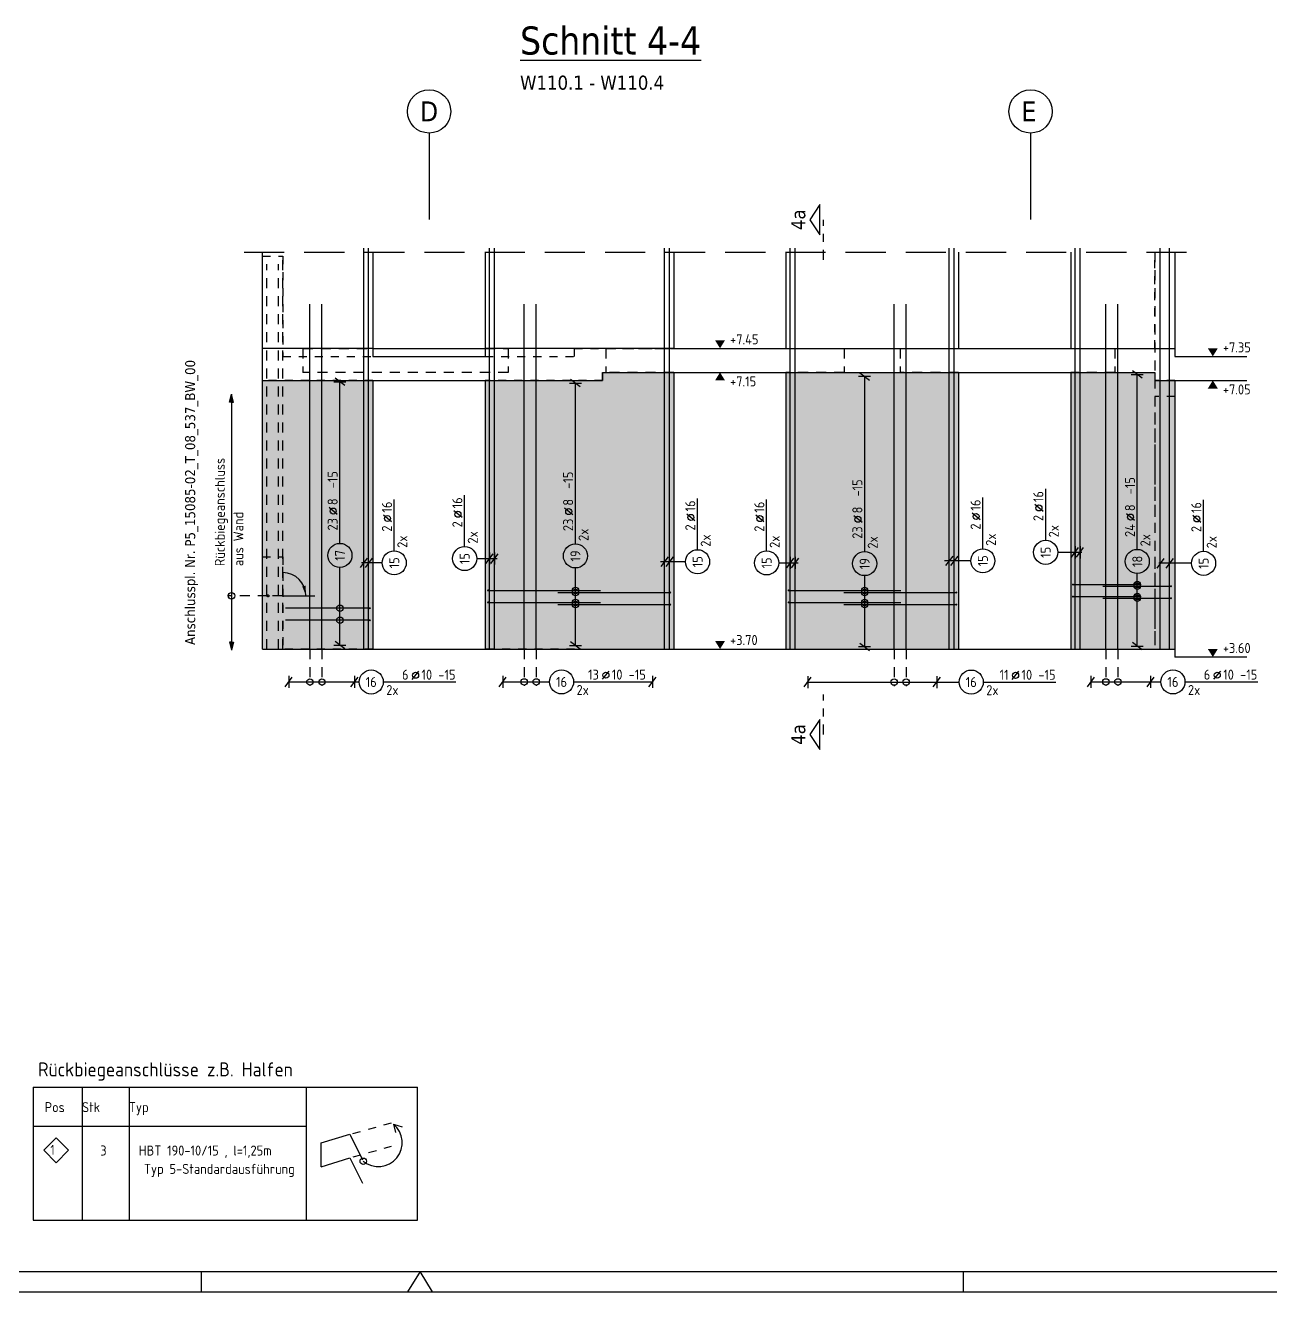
# Model space of a CAD drawing. Extents: x 6 to 70.7, y 1.4 to 35.4.
# Drawn here: x 26.85 to 42.38, y 1.41 to 17.2 of the extents above; entities that cross this region are included whole.
import ezdxf
from ezdxf.enums import TextEntityAlignment as Align

# ---------------------------------------------------------------- set-up
doc = ezdxf.new("R2010")
doc.units = 0
doc.header["$LTSCALE"] = 0.5
for name, pattern in [('AUSGEZOGEN', [1000.01, 1000, 0.01]), ('DASHDOTSMALL', [1.05, 0.5, -0.25, 0.05, -0.25]), ('DASHEDX2', [1.5, 1, -0.5]), ('DOT', [0.175, 0.05, -0.125]), ('HIDDEN', [0.375, 0.25, -0.125]), ('PUNKT', [0.175, 0.05, -0.125]), ('STRICHPUNKT2', [0.55, 0.25, -0.125, 0.05, -0.125]), ('VERDECKT', [0.375, 0.25, -0.125])]:
    doc.linetypes.add(name, pattern=pattern)
for name, color, linetype in [('ACHSEN', 7, 'Continuous'), ('AFU', 7, 'Continuous'), ('BETON', 7, 'Continuous'), ('DRUEBER', 7, 'Continuous'), ('grau_hell', 7, 'Continuous'), ('grau_mittel', 7, 'Continuous'), ('HBT', 7, 'Continuous'), ('HILFE', 7, 'Continuous'), ('koten', 7, 'Continuous'), ('OBJEKT', 7, 'Continuous'), ('RAHMEN', 7, 'Continuous'), ('RND', 7, 'Continuous'), ('SCHNITTE', 7, 'Continuous'), ('SFP_Achsen', 7, 'Continuous'), ('TEXT', 7, 'Continuous'), ('VERDECKT', 7, 'Continuous')]:
    doc.layers.add(name, color=color, linetype=linetype)
doc.styles.add('helv', font='tahoma.ttf')
doc.styles.add('liste', font='isocp-e.shx')
doc.styles.add('txt', font='isocp.shx')
doc.linetypes.add('AFU_50K', pattern='A,0.15,["/",Standard,S=0.2,R=0,X=-0.01,Y=-0.1],0.07,["/",Standard,S=0.2,R=0,X=-0.01,Y=-0.1],0.15', length=0.37)
doc.linetypes.add('AFU_50L', pattern='A,0.75,["/",Standard,S=0.2,R=0,X=-0.01,Y=-0.1],0.07,["/",Standard,S=0.2,R=0,X=-0.01,Y=-0.1],0.75', length=1.57)

# ---------------------------------------------------------------- blocks, each defined once
blk = doc.blocks.new('okrd_o')
at = {"layer": 'koten', "color": 7, "linetype": 'Continuous'}
blk.add_solid([(-0.125, 0.202), (0.125, 0.202), (0, 0)], dxfattribs=at)
at = {"layer": 'koten', "style": 'txt'}
blk.add_attdef('OKRD', (0.25, 0.1), '', height=0.25, dxfattribs=at)
blk = doc.blocks.new('okrd_u')
at = {"layer": 'koten', "color": 7, "linetype": 'Continuous'}
blk.add_solid([(-0.125, -0.202), (0.125, -0.202), (0, 0)], dxfattribs=at)
at = {"layer": 'koten', "style": 'txt'}
blk.add_attdef('OKRD', (0.25, -0.35), '', height=0.25, dxfattribs=at)
blk = doc.blocks.new('A1-19-0')
at = {"layer": 'RAHMEN', "color": 5}
blk.add_line((2, 0.5), (102.6, 0.5), dxfattribs=at)
at = {"layer": 'RAHMEN', "color": 7}
for p, q in [((46.1, 0), (46.1, 0.5)), ((65.1, 0), (65.1, 0.5))]:
    blk.add_line(p, q, dxfattribs=at)
at = {"layer": 'RAHMEN', "color": 7, "linetype": 'Continuous'}
for p, q in [((51.55, 0.5), (51.24, 0)), ((51.86, 0), (51.55, 0.5))]:
    blk.add_line(p, q, dxfattribs=at)
at = {"layer": 'RAHMEN'}
blk.add_line((0, 0), (103.1, 0), dxfattribs=at)
blk = doc.blocks.new('PFEIL')
at = {"color": 7, "linetype": 'Continuous'}
blk.add_solid([(-1, -0.17), (-1, 0.17), (0, 0)], dxfattribs=at)
blk = doc.blocks.new('Pfeillinie')
at = {"layer": 'TEXT', "linetype": 'Continuous'}
blk.add_hatch(color=7, dxfattribs=at).paths.add_polyline_path([(0, 0), (-0.8, 0.2), (-0.8, 0), (-0.8, -0.2)])
at = {"layer": 'TEXT', "color": 7, "linetype": 'Continuous'}
for p, q in [((-0.8, 0), (-0.8, 0.2)), ((-0.8, 0.2), (0, 0)), ((-0.8, 0), (-0.8, -0.2)), ((-0.8, -0.2), (0, 0))]:
    blk.add_line(p, q, dxfattribs=at)
blk = doc.blocks.new('RND_LEI')
at = {"layer": 'RND', "color": 7, "linetype": 'Continuous'}
blk.add_line((1.022, 0.066), (1.19, 0.27), dxfattribs=at)
for centre, radius in [((0, 0), 0.3), ((1.106, 0.168), 0.075)]:
    blk.add_circle(centre, radius, dxfattribs=at)
at = {"layer": 'RND', "color": 7, "linetype": 'Continuous', "style": 'txt'}
blk.add_attdef('POSL', text='', height=0.25, dxfattribs=at).set_placement((0, 0), align=Align.MIDDLE)
blk.add_attdef('ANZ', text='', height=0.25, dxfattribs=at).set_placement((0.931, 0.057), align=Align.RIGHT)
for tag, p in [('DUM', (1.253, 0.057)), ('ABSTD', (1.674, 0.057)), ('POSTXT', (0.374, -0.327))]:
    blk.add_attdef(tag, p, '', height=0.25, dxfattribs=at)
blk = doc.blocks.new('lei_gre')
at = {"layer": 'RND', "color": 7, "linetype": 'Continuous'}
for p, q in [((-0.09, -0.12), (0.09, 0.12)), ((0, 0.15), (0, -0.15))]:
    blk.add_line(p, q, dxfattribs=at)
blk = doc.blocks.new('SCHN-2')
at = {"layer": 'SCHNITTE', "color": 6, "linetype": 'Continuous'}
blk.add_lwpolyline([(0.378, 0.088), (0, 0.34), (-0.378, 0.088)], close=True, dxfattribs=at)
at = {"layer": 'SCHNITTE', "color": 1, "linetype": 'DASHDOTSMALL', "style": 'helv'}
blk.add_attdef('SCHN-2', text='', height=0.35, dxfattribs=at).set_placement((0, 0.45), align=Align.CENTER)

msp = doc.modelspace()

# ---------------------------------------------------------------- hatches: boundary and pattern name
at = {"layer": 'grau_hell'}
h = msp.add_hatch(color=9, dxfattribs=at)
h.paths.add_polyline_path([(40.938, 12.572), (40.938, 12.872), (39.888, 12.872), (39.888, 9.422), (40.938, 9.422)])
h.paths.add_polyline_path([(38.488, 12.872), (36.338, 12.872), (36.338, 9.422), (38.488, 9.422)])
h.paths.add_polyline_path([(34.938, 12.872), (34.051, 12.872), (34.051, 12.772), (32.588, 12.772), (32.588, 9.422), (34.938, 9.422)])
msp.add_hatch(color=9, dxfattribs=at).paths.add_polyline_path([(31.188, 12.772), (30.063, 12.772), (30.063, 9.422), (31.188, 9.422)])
at = {"layer": 'grau_mittel'}
h = msp.add_hatch(color=61, dxfattribs=at)
h.paths.add_polyline_path([(29.813, 10.572), (30.063, 10.572), (30.063, 12.772), (29.813, 12.772)])
h.paths.add_polyline_path([(29.813, 9.422), (30.063, 9.422), (30.063, 10.572), (29.813, 10.572)])
h = msp.add_hatch(color=61, dxfattribs=at)
h.paths.add_polyline_path([(40.938, 12.772), (40.938, 12.572), (41.188, 12.572), (41.188, 12.772)])
h.paths.add_polyline_path([(41.188, 12.572), (40.938, 12.572), (40.938, 9.422), (41.188, 9.422)])

# ---------------------------------------------------------------- linework, layer by layer
at = {"layer": 'ACHSEN', "color": 140, "linetype": 'AUSGEZOGEN'}
for p, q in [((31.888, 15.856), (31.888, 14.778)), ((39.388, 15.856), (39.388, 14.778))]:
    msp.add_line(p, q, dxfattribs=at)
at = {"layer": 'AFU', "color": 8, "linetype": 'AFU_50L'}
for p, q in [((31.188, 13.172), (29.813, 13.172)), ((34.938, 13.172), (32.588, 13.172)), ((36.338, 13.172), (38.488, 13.172)), ((39.888, 13.172), (41.188, 13.172)), ((34.051, 12.772), (34.051, 12.872)), ((34.051, 12.872), (34.938, 12.872)), ((36.338, 12.872), (38.488, 12.872)), ((39.888, 12.872), (40.938, 12.872)), ((40.938, 12.872), (40.938, 12.772)), ((29.813, 12.772), (31.188, 12.772)), ((32.588, 12.772), (34.051, 12.772)), ((29.813, 9.422), (31.188, 9.422)), ((32.588, 9.422), (34.938, 9.422)), ((36.338, 9.422), (38.488, 9.422)), ((39.888, 9.422), (41.188, 9.422))]:
    msp.add_line(p, q, dxfattribs=at)
at = {"layer": 'AFU', "color": 8, "linetype": 'AFU_50K'}
msp.add_line((40.938, 12.772), (41.188, 12.772), dxfattribs=at)
at = {"layer": 'BETON', "color": 6, "linetype": 'AUSGEZOGEN'}
for p, q in [((29.813, 9.422), (29.813, 14.371)), ((31.188, 14.371), (31.188, 13.072)), ((32.588, 14.371), (32.588, 13.072)), ((34.938, 14.371), (34.938, 13.172)), ((36.338, 14.371), (36.338, 13.172)), ((38.488, 14.371), (38.488, 13.172)), ((39.888, 14.371), (39.888, 13.172)), ((41.188, 14.371), (41.188, 13.072)), ((34.938, 13.172), (36.338, 13.172)), ((38.488, 13.172), (39.888, 13.172)), ((31.188, 13.072), (32.588, 13.072)), ((41.188, 13.072), (42.083, 13.072)), ((34.938, 12.872), (34.938, 9.422)), ((34.938, 12.872), (36.338, 12.872)), ((36.338, 12.872), (36.338, 9.422)), ((38.488, 12.872), (38.488, 9.422)), ((38.488, 12.872), (39.888, 12.872)), ((39.888, 12.872), (39.888, 9.422)), ((31.188, 12.772), (31.188, 9.422)), ((31.188, 12.772), (32.588, 12.772)), ((32.588, 12.772), (32.588, 9.422)), ((41.188, 12.772), (41.188, 9.322)), ((41.188, 12.772), (42.083, 12.772)), ((31.188, 9.422), (32.588, 9.422)), ((34.938, 9.422), (36.338, 9.422)), ((38.488, 9.422), (39.888, 9.422)), ((42.083, 9.322), (41.188, 9.322))]:
    msp.add_line(p, q, dxfattribs=at)
at = {"layer": 'DRUEBER', "color": 7, "linetype": 'PUNKT'}
for p, q in [((29.813, 14.322), (30.063, 14.322)), ((30.063, 14.322), (30.063, 13.072)), ((33.701, 13.072), (33.701, 13.172)), ((30.063, 13.072), (31.188, 13.072)), ((32.588, 13.072), (33.701, 13.072)), ((34.051, 12.872), (34.051, 12.772)), ((41.188, 12.772), (40.938, 12.772)), ((41.188, 12.572), (40.938, 12.572)), ((29.813, 10.572), (30.063, 10.572)), ((30.063, 10.572), (30.063, 9.422))]:
    msp.add_line(p, q, dxfattribs=at)
at = {"layer": 'DRUEBER', "color": 7, "linetype": 'DOT'}
for p, q in [((40.938, 13.172), (40.938, 14.371)), ((33.701, 13.172), (34.938, 13.172)), ((36.338, 13.172), (38.488, 13.172)), ((39.888, 13.172), (40.938, 13.172)), ((34.051, 12.872), (34.938, 12.872)), ((36.338, 12.872), (38.488, 12.872)), ((39.888, 12.872), (40.938, 12.872)), ((40.938, 12.872), (40.938, 12.772)), ((31.188, 12.772), (29.813, 12.772)), ((34.051, 12.772), (32.588, 12.772)), ((40.938, 12.572), (40.938, 9.422)), ((31.188, 9.422), (30.063, 9.422)), ((33.701, 9.422), (32.588, 9.422))]:
    msp.add_line(p, q, dxfattribs=at)
at = {"layer": 'HBT', "color": 5, "linetype": 'Continuous'}
for p, q in [((26.953, 3.958), (31.742, 3.958)), ((26.953, 3.958), (26.953, 2.3)), ((26.953, 3.958), (31.742, 3.958)), ((31.742, 2.3), (31.742, 3.958)), ((26.953, 2.3), (31.742, 2.3))]:
    msp.add_line(p, q, dxfattribs=at)
at = {"layer": 'HILFE', "color": 102, "linetype": 'DASHEDX2'}
msp.add_line((29.582, 14.371), (41.408, 14.371), dxfattribs=at)
at = {"layer": 'OBJEKT', "color": 7, "linetype": 'AUSGEZOGEN'}
msp.add_line((31.188, 13.172), (32.588, 13.172), dxfattribs=at)
at = {"layer": 'OBJEKT', "color": 7, "linetype": 'Continuous'}
for p, q in [((27.562, 3.958), (27.562, 2.3)), ((28.151, 3.958), (28.151, 2.3)), ((30.354, 3.958), (30.354, 2.3))]:
    msp.add_line(p, q, dxfattribs=at)
at = {"layer": 'RND', "color": 7, "linetype": 'AUSGEZOGEN'}
for p, q in [((37.319, 12.822), (37.319, 10.637)), ((40.718, 10.665), (40.718, 12.845)), ((30.777, 10.74), (30.777, 12.753)), ((33.713, 10.733), (33.713, 12.739)), ((39.576, 10.778), (39.576, 11.418)), ((31.454, 10.647), (31.454, 11.287)), ((32.332, 10.7), (32.332, 11.34)), ((35.236, 10.661), (35.236, 11.301)), ((36.097, 10.646), (36.097, 11.286)), ((38.793, 10.672), (38.793, 11.312)), ((41.545, 10.641), (41.545, 11.281)), ((30.777, 9.47), (30.777, 10.44)), ((33.713, 9.465), (33.713, 10.433)), ((37.319, 10.337), (37.319, 9.449)), ((40.718, 9.458), (40.718, 10.365)), ((30.138, 9.011), (30.958, 9.011)), ((30.958, 9.011), (31.017, 9.011)), ((31.317, 9.011), (32.223, 9.011)), ((32.806, 9.012), (33.39, 9.012)), ((33.69, 9.012), (34.674, 9.012)), ((36.609, 9.01), (38.219, 9.01)), ((38.219, 9.01), (38.498, 9.01)), ((38.798, 9.01), (39.704, 9.01)), ((40.141, 9.012), (40.885, 9.012)), ((40.885, 9.012), (41.013, 9.012)), ((41.313, 9.012), (42.22, 9.012))]:
    msp.add_line(p, q, dxfattribs=at)
at = {"layer": 'RND', "color": 102, "linetype": 'AUSGEZOGEN'}
for p, q in [((39.726, 10.628), (40.028, 10.628)), ((31.304, 10.497), (31.046, 10.497)), ((32.482, 10.55), (32.737, 10.55)), ((35.086, 10.511), (34.773, 10.511)), ((36.247, 10.496), (36.49, 10.496)), ((38.643, 10.522), (38.315, 10.522)), ((41.395, 10.491), (40.986, 10.491)), ((31.445, 3.495), (31.552, 3.462)), ((31.445, 3.495), (31.471, 3.392))]:
    msp.add_line(p, q, dxfattribs=at)
at = {"layer": 'RND', "color": 102, "linetype": 'VERDECKT'}
for p, q in [((29.879, 10.085), (29.376, 10.085)), ((30.403, 9.422), (30.403, 8.961)), ((30.553, 9.422), (30.553, 8.961)), ((33.075, 9.422), (33.075, 8.962)), ((33.225, 9.422), (33.225, 8.962)), ((37.686, 9.422), (37.686, 8.96)), ((37.836, 9.422), (37.836, 8.96)), ((40.327, 9.422), (40.327, 8.962)), ((40.477, 9.422), (40.477, 8.962))]:
    msp.add_line(p, q, dxfattribs=at)
at = {"layer": 'RND', "color": 1, "linetype": 'DOT'}
for p, q in [((30.939, 3.379), (31.421, 3.513)), ((30.942, 3.088), (31.421, 3.221))]:
    msp.add_line(p, q, dxfattribs=at)
at = {"layer": 'RND', "color": 1, "linetype": 'AUSGEZOGEN'}
for p, q in [((30.545, 3.262), (30.902, 3.37)), ((30.902, 3.37), (31.06, 3.05)), ((30.545, 2.966), (30.545, 3.262)), ((30.545, 2.966), (30.902, 3.078)), ((30.902, 3.078), (31.06, 2.759))]:
    msp.add_line(p, q, dxfattribs=at)
for points in [[(31.073, 9.422), (31.073, 14.422)], [(31.135, 9.422), (31.135, 14.422)], [(32.642, 9.422), (32.642, 14.422)], [(32.704, 9.422), (32.704, 14.422)], [(34.823, 9.422), (34.823, 14.422)], [(34.885, 9.422), (34.885, 14.422)], [(36.392, 9.422), (36.392, 14.422)], [(36.454, 9.422), (36.454, 14.422)], [(38.373, 9.422), (38.373, 14.422)], [(38.435, 9.422), (38.435, 14.422)], [(39.942, 9.422), (39.942, 14.422)], [(40.004, 9.422), (40.004, 14.422)], [(41.005, 9.422), (41.005, 14.422)], [(41.12, 9.422), (41.12, 14.422)], [(30.403, 9.422), (30.403, 13.722)], [(30.553, 9.422), (30.553, 13.722)], [(33.075, 9.422), (33.075, 13.722)], [(33.225, 9.422), (33.225, 13.722)], [(37.686, 9.422), (37.686, 13.722)], [(37.836, 9.422), (37.836, 13.722)], [(40.327, 9.422), (40.327, 13.722)], [(40.477, 9.422), (40.477, 13.722)], [(32.624, 10.153), (34.024, 10.153)], [(33.495, 10.127), (34.895, 10.127)], [(36.371, 10.153), (37.771, 10.153)], [(37.061, 10.127), (38.461, 10.127)], [(39.916, 10.226), (40.766, 10.226)], [(40.288, 10.205), (41.138, 10.205)], [(32.624, 10.003), (34.024, 10.003)], [(33.495, 9.977), (34.895, 9.977)], [(36.371, 10.003), (37.771, 10.003)], [(37.061, 9.977), (38.461, 9.977)], [(39.916, 10.076), (40.766, 10.076)], [(40.288, 10.055), (41.138, 10.055)], [(31.15, 9.931), (30.1, 9.931)], [(31.15, 9.781), (30.1, 9.781)]]:
    msp.add_lwpolyline(points, dxfattribs=at)
at = {"layer": 'RND', "color": 7, "linetype": 'HIDDEN'}
for points in [[(29.864, 9.422), (29.864, 14.222)], [(30.01, 9.422), (30.01, 14.222)]]:
    msp.add_lwpolyline(points, dxfattribs=at)
at = {"layer": 'RND', "color": 102, "linetype": 'AUSGEZOGEN'}
msp.add_lwpolyline([(29.426, 12.6), (29.426, 9.407)], dxfattribs=at)
at = {"layer": 'RND', "color": 7, "linetype": 'AUSGEZOGEN', "const_width": 0.0125}
for points in [[(32.618, 10.153, 1), (32.631, 10.153, 1)], [(34.888, 10.127, 1), (34.901, 10.127, 1)], [(36.365, 10.153, 1), (36.377, 10.153, 1)], [(38.455, 10.127, 1), (38.468, 10.127, 1)], [(39.91, 10.226, 1), (39.922, 10.226, 1)], [(41.132, 10.205, 1), (41.144, 10.205, 1)], [(32.618, 10.003, 1), (32.631, 10.003, 1)], [(34.888, 9.977, 1), (34.901, 9.977, 1)], [(36.365, 10.003, 1), (36.377, 10.003, 1)], [(38.455, 9.977, 1), (38.468, 9.977, 1)], [(39.91, 10.076, 1), (39.922, 10.076, 1)], [(41.132, 10.055, 1), (41.144, 10.055, 1)], [(31.144, 9.931, 1), (31.156, 9.931, 1)], [(31.144, 9.781, 1), (31.156, 9.781, 1)]]:
    msp.add_lwpolyline(points, format="xyb", close=True, dxfattribs=at)
at = {"layer": 'RND', "color": 7, "linetype": 'AUSGEZOGEN'}
msp.add_lwpolyline([(27.393, 3.17), (27.239, 3.324), (27.085, 3.17), (27.239, 3.016)], close=True, dxfattribs=at)
for centre in [(40.718, 10.226), (29.426, 10.085), (33.713, 10.153), (33.713, 10.127), (37.319, 10.153), (37.319, 10.127), (40.718, 10.205), (40.718, 10.076), (30.777, 9.931), (33.713, 10.003), (33.713, 9.977), (37.319, 10.003), (37.319, 9.977), (40.718, 10.055), (30.777, 9.781), (30.403, 9.011), (30.553, 9.011), (33.075, 9.012), (33.225, 9.012), (37.686, 9.01), (37.836, 9.01), (40.327, 9.012), (40.477, 9.012), (31.068, 3.034)]:
    msp.add_circle(centre, 0.04, dxfattribs=at)
at = {"layer": 'RND', "color": 102, "linetype": 'AUSGEZOGEN'}
msp.add_arc((31.256, 3.265), 0.298, 230.7764, 50.6423, dxfattribs=at)
at = {"layer": 'SCHNITTE', "color": 6, "linetype": 'STRICHPUNKT2'}
for p, q in [((36.804, 14.276), (36.804, 14.776)), ((36.804, 8.356), (36.804, 8.856))]:
    msp.add_line(p, q, dxfattribs=at)
at = {"layer": 'SFP_Achsen', "color": 7, "linetype": 'AUSGEZOGEN'}
for centre in [(31.888, 16.127), (39.388, 16.127)]:
    msp.add_circle(centre, 0.27, dxfattribs=at)
at = {"layer": 'TEXT', "color": 7, "linetype": 'VERDECKT'}
msp.add_line((30.063, 10.085), (29.879, 10.085), dxfattribs=at)
at = {"layer": 'TEXT', "color": 7, "linetype": 'Continuous'}
msp.add_line((26.953, 3.47), (30.354, 3.47), dxfattribs=at)
at = {"layer": 'TEXT', "color": 7, "linetype": 'VERDECKT'}
msp.add_lwpolyline([(30.063, 10.085), (30.063, 10.485)], dxfattribs=at)
at = {"layer": 'TEXT', "color": 1, "linetype": 'AUSGEZOGEN'}
msp.add_lwpolyline([(30.063, 10.085), (30.463, 10.085)], dxfattribs=at)
at = {"layer": 'TEXT', "color": 7, "linetype": 'VERDECKT'}
msp.add_circle((29.879, 10.085), 0.012, dxfattribs=at)
at = {"layer": 'TEXT', "color": 102, "linetype": 'AUSGEZOGEN'}
msp.add_arc((30.063, 10.085), 0.29, 0, 90, dxfattribs=at)
at = {"layer": 'VERDECKT', "color": 7, "linetype": 'HIDDEN'}
for p, q in [((30.063, 9.422), (30.063, 14.371)), ((40.938, 14.371), (40.938, 9.422)), ((30.313, 13.172), (31.188, 13.172)), ((30.313, 13.172), (30.313, 12.872)), ((32.588, 13.172), (32.873, 13.172)), ((32.873, 13.172), (32.873, 12.872)), ((34.093, 13.172), (34.938, 13.172)), ((34.093, 13.172), (34.093, 12.872)), ((36.338, 13.172), (37.063, 13.172)), ((37.063, 13.172), (37.063, 12.872)), ((37.763, 13.172), (38.488, 13.172)), ((37.763, 13.172), (37.763, 12.872)), ((39.888, 13.172), (40.438, 13.172)), ((40.438, 13.172), (40.438, 12.872)), ((32.873, 12.872), (30.313, 12.872)), ((34.938, 12.872), (34.093, 12.872)), ((37.063, 12.872), (36.338, 12.872)), ((38.488, 12.872), (37.763, 12.872)), ((40.438, 12.872), (39.888, 12.872)), ((30.063, 9.422), (31.188, 9.422)), ((32.588, 9.422), (34.938, 9.422)), ((36.338, 9.422), (38.488, 9.422)), ((39.888, 9.422), (40.938, 9.422))]:
    msp.add_line(p, q, dxfattribs=at)

# ---------------------------------------------------------------- block references
at = {"layer": 'koten', "color": 7, "linetype": 'AUSGEZOGEN', "xscale": 0.5, "yscale": 0.5, "zscale": 0.5}
for name, p, values in [('okrd_o', (35.516, 13.172), {'OKRD': '+7.45'}), ('okrd_o', (41.66, 13.072), {'OKRD': '+7.35'}), ('okrd_u', (35.516, 12.872), {'OKRD': '+7.15'}), ('okrd_u', (41.66, 12.772), {'OKRD': '+7.05'})]:
    msp.add_blockref(name, p, dxfattribs=at).add_auto_attribs(values)
at = {"layer": 'koten', "color": 7, "linetype": 'AUSGEZOGEN'}
ref = msp.add_blockref('okrd_o', (35.516, 9.422), dxfattribs=dict(at, xscale=0.5, yscale=0.5, zscale=0.5))
ref.add_attrib('OKRD', '+3.70', (35.641, 9.472), dxfattribs={"layer": '0', "color": 0, "linetype": 'ByBlock', "height": 0.125, "style": 'txt'})
ref = msp.add_blockref('okrd_o', (41.66, 9.322), dxfattribs=dict(at, xscale=0.5, yscale=0.5, zscale=0.5))
ref.add_attrib('OKRD', '+3.60', (41.785, 9.372), dxfattribs={"layer": '0', "color": 0, "linetype": 'ByBlock', "height": 0.125, "style": 'txt'})
at = {"layer": 'RAHMEN', "color": 7, "linetype": 'AUSGEZOGEN', "xscale": 0.5, "yscale": 0.5, "zscale": 0.5}
msp.add_blockref('A1-19-0', (6.001, 1.407), dxfattribs=at)
at = {"layer": 'RND', "color": 7, "linetype": 'AUSGEZOGEN', "xscale": 0.5, "yscale": 0.5, "zscale": 0.5}
for p, rotation in [((30.777, 12.753), 90), ((37.319, 12.822), 270), ((40.718, 12.845), 90), ((33.713, 12.739), 90), ((30.777, 9.47), 90), ((33.713, 9.465), 90), ((37.319, 9.449), 270), ((40.718, 9.458), 90)]:
    msp.add_blockref('lei_gre', p, dxfattribs=dict(at, rotation=rotation))
at = {"layer": 'RND', "color": 102, "linetype": 'AUSGEZOGEN'}
for name, p, xscale, yscale, zscale, rotation in [('Pfeillinie', (29.426, 12.6), -0.125, 0.125, 0.125, 270), ('lei_gre', (34.823, 10.511), 0.5, 0.5, 0.5, 180), ('lei_gre', (34.885, 10.511), 0.5, 0.5, 0.5, 180), ('lei_gre', (38.373, 10.522), 0.5, 0.5, 0.5, 180), ('lei_gre', (38.435, 10.522), 0.5, 0.5, 0.5, 180), ('lei_gre', (31.073, 10.497), 0.5, 0.5, 0.5, 180), ('lei_gre', (31.135, 10.497), 0.5, 0.5, 0.5, 180), ('lei_gre', (41.005, 10.491), 0.5, 0.5, 0.5, 180), ('lei_gre', (41.12, 10.491), 0.5, 0.5, 0.5, 180), ('Pfeillinie', (29.426, 9.407), -0.125, 0.125, 0.125, 90)]:
    msp.add_blockref(name, p, dxfattribs=dict(at, xscale=xscale, yscale=yscale, zscale=zscale, rotation=rotation))
at = {"layer": 'RND', "color": 7, "linetype": 'AUSGEZOGEN', "xscale": 0.5, "yscale": 0.5, "zscale": 0.5, "rotation": 90}
for p, values in [((30.777, 10.59), {'POSL': '17', 'DUM': '8', 'ANZ': '23', 'ABSTD': '-15'}), ((33.713, 10.583), {'POSL': '19', 'DUM': '8', 'ANZ': '23', 'ABSTD': '-15', 'POSTXT': '2x'}), ((40.718, 10.515), {'POSL': '18', 'DUM': '8', 'ANZ': '24', 'ABSTD': '-15', 'POSTXT': '2x'}), ((37.319, 10.487), {'POSL': '19', 'DUM': '8', 'ANZ': '23', 'ABSTD': '-15', 'POSTXT': '2x'}), ((39.576, 10.628), {'POSL': '15', 'DUM': '16', 'ANZ': '2', 'POSTXT': '2x'}), ((31.454, 10.497), {'POSL': '15', 'DUM': '16', 'ANZ': '2', 'POSTXT': '2x'}), ((32.332, 10.55), {'POSL': '15', 'DUM': '16', 'ANZ': '2', 'POSTXT': '2x'}), ((35.236, 10.511), {'POSL': '15', 'DUM': '16', 'ANZ': '2', 'POSTXT': '2x'}), ((36.097, 10.496), {'POSL': '15', 'DUM': '16', 'ANZ': '2', 'POSTXT': '2x'}), ((38.793, 10.522), {'POSL': '15', 'DUM': '16', 'ANZ': '2', 'POSTXT': '2x'}), ((41.545, 10.491), {'POSL': '15', 'DUM': '16', 'ANZ': '2', 'POSTXT': '2x'})]:
    msp.add_blockref('RND_LEI', p, dxfattribs=at).add_auto_attribs(values)
at = {"layer": 'RND', "color": 102, "linetype": 'AUSGEZOGEN', "xscale": 0.5, "yscale": 0.5, "zscale": 0.5}
for p in [(32.642, 10.55), (32.704, 10.55), (39.942, 10.628), (40.004, 10.628), (36.392, 10.496), (36.454, 10.496)]:
    msp.add_blockref('lei_gre', p, dxfattribs=at)
at = {"layer": 'RND', "color": 7, "linetype": 'AUSGEZOGEN', "xscale": 0.5, "yscale": 0.5, "zscale": 0.5}
for p, values in [((31.167, 9.011), {'POSL': '16', 'DUM': '10', 'ANZ': '6', 'ABSTD': '-15', 'POSTXT': '2x'}), ((33.54, 9.012), {'POSL': '16', 'DUM': '10', 'ANZ': '13', 'ABSTD': '-15', 'POSTXT': '2x'}), ((38.648, 9.01), {'POSL': '16', 'DUM': '10', 'ANZ': '11', 'ABSTD': '-15', 'POSTXT': '2x'}), ((41.163, 9.012), {'POSL': '16', 'DUM': '10', 'ANZ': '6', 'ABSTD': '-15', 'POSTXT': '2x'})]:
    msp.add_blockref('RND_LEI', p, dxfattribs=at).add_auto_attribs(values)
for p in [(30.138, 9.011), (30.958, 9.011), (32.806, 9.012), (34.674, 9.012), (36.609, 9.01), (38.219, 9.01), (40.141, 9.012), (40.885, 9.012)]:
    msp.add_blockref('lei_gre', p, dxfattribs=at)
at = {"layer": 'SCHNITTE', "color": 6, "linetype": 'STRICHPUNKT2', "xscale": 0.5, "yscale": 0.5, "zscale": 0.5, "rotation": 90}
for p in [(36.804, 14.776), (36.804, 8.356)]:
    msp.add_blockref('SCHN-2', p, dxfattribs=at).add_auto_attribs({'SCHN-2': '4a'})
at = {"layer": 'TEXT', "color": 102, "linetype": 'AUSGEZOGEN', "xscale": -0.1250000000000026, "yscale": 0.1250000000000026, "zscale": 0.1250000000000026, "rotation": 102.2409790208733}
msp.add_blockref('PFEIL', (30.354, 10.085), dxfattribs=at)

# ---------------------------------------------------------------- texts
at = {"layer": 'HBT', "color": 7, "linetype": 'Continuous', "style": 'liste'}
for s, p in [('  Pos   Stk     Typ          ', (26.953, 3.646)), ('   1  ', (26.951, 3.113)), ('3', (27.789, 3.105)), ('HBT 190-10/15 , l=1,25m', (28.269, 3.105))]:
    msp.add_text(s, height=0.125, dxfattribs=at).set_placement(p)
at = {"layer": 'SFP_Achsen', "color": 6, "linetype": 'AUSGEZOGEN', "style": 'helv'}
for s, p in [('D', (31.774, 16.002)), ('E', (39.274, 16.002))]:
    msp.add_text(s, height=0.25, dxfattribs=at).set_placement(p)
at = {"layer": 'TEXT', "color": 5, "linetype": 'AUSGEZOGEN', "style": 'helv'}
msp.add_text('%%USchnitt 4-4', height=0.35, dxfattribs=at).set_placement((33.023, 16.836))
at = {"layer": 'TEXT', "color": 1, "linetype": 'AUSGEZOGEN'}
for s, style, p in [('W110.1 - W110.4', 'helv', (33.023, 16.398)), ('Rückbiegeanschlüsse z.B. Halfen', 'txt', (27.014, 4.092))]:
    msp.add_text(s, height=0.175, dxfattribs=dict(at, style=style)).set_placement(p)
at = {"layer": 'TEXT', "color": 7, "linetype": 'AUSGEZOGEN'}
for s, style, p in [('Anschlusspl. Nr. P5_15085-02_T_08_537_BW_00', 'helv', (28.972, 9.472)), ('Rückbiegeanschluss', 'txt', (29.342, 10.456)), ('aus Wand ', 'txt', (29.574, 10.456))]:
    msp.add_text(s, height=0.125, rotation=90, dxfattribs=dict(at, style=style)).set_placement(p)
at = {"layer": 'TEXT', "color": 7, "linetype": 'Continuous', "style": 'txt'}
msp.add_text('Typ 5-Standardausführung', height=0.125, dxfattribs=at).set_placement((29.273, 2.876), align=Align.CENTER)

doc.saveas('drawing.dxf')
